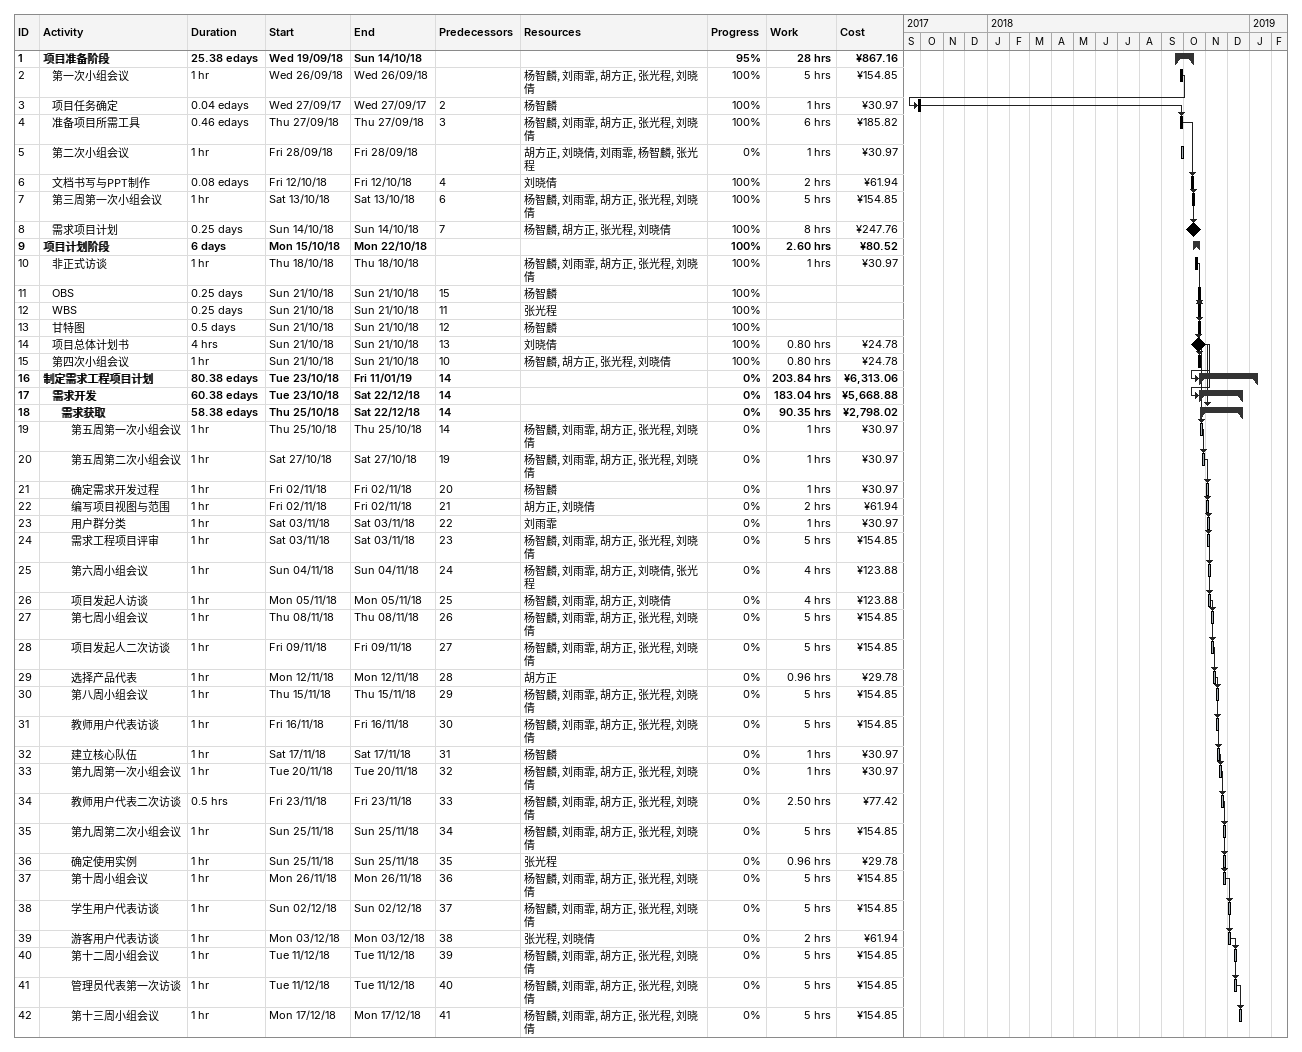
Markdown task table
| ID | Level | Task | Duration | Start | Finish | Predecessors | Resources | % complete | Work (h) | Cost (¥) |
|---|---|---|---|---|---|---|---|---|---|---|
| 1 | 1 | **项目准备阶段** | 25.38ed | 2018-09-19 | 2018-10-14 |  |  | 95 | 28 | 867.16 |
| 2 | 2 | 第一次小组会议 | 1h | 2018-09-26 | 2018-09-26 |  | 杨智麟, 刘雨霏, 胡方正, 张光程, 刘晓倩 | 100 | 5 | 154.85 |
| 3 | 2 | 项目任务确定 | 0.04ed | 2017-09-27 | 2017-09-27 | 2 | 杨智麟 | 100 | 1 | 30.97 |
| 4 | 2 | 准备项目所需工具 | 0.46ed | 2018-09-27 | 2018-09-27 | 3 | 杨智麟, 刘雨霏, 胡方正, 张光程, 刘晓倩 | 100 | 6 | 185.82 |
| 5 | 2 | 第二次小组会议 | 1h | 2018-09-28 | 2018-09-28 |  | 胡方正, 刘晓倩, 刘雨霏, 杨智麟, 张光程 | 0 | 1 | 30.97 |
| 6 | 2 | 文档书写与PPT制作 | 0.08ed | 2018-10-12 | 2018-10-12 | 4 | 刘晓倩 | 100 | 2 | 61.94 |
| 7 | 2 | 第三周第一次小组会议 | 1h | 2018-10-13 | 2018-10-13 | 6 | 杨智麟, 刘雨霏, 胡方正, 张光程, 刘晓倩 | 100 | 5 | 154.85 |
| 8 | 2 | 需求项目计划 | 0.25d | 2018-10-14 | 2018-10-14 | 7 | 杨智麟, 胡方正, 张光程, 刘晓倩 | 100 | 8 | 247.76 |
| 9 | 1 | **项目计划阶段** | 6d | 2018-10-15 | 2018-10-22 |  |  | 100 | 2.60 | 80.52 |
| 10 | 2 | 非正式访谈 | 1h | 2018-10-18 | 2018-10-18 |  | 杨智麟, 刘雨霏, 胡方正, 张光程, 刘晓倩 | 100 | 1 | 30.97 |
| 11 | 2 | OBS | 0.25d | 2018-10-21 | 2018-10-21 | 15 | 杨智麟 | 100 |  |  |
| 12 | 2 | WBS | 0.25d | 2018-10-21 | 2018-10-21 | 11 | 张光程 | 100 |  |  |
| 13 | 2 | 甘特图 | 0.5d | 2018-10-21 | 2018-10-21 | 12 | 杨智麟 | 100 |  |  |
| 14 | 2 | 项目总体计划书 | 4h | 2018-10-21 | 2018-10-21 | 13 | 刘晓倩 | 100 | 0.80 | 24.78 |
| 15 | 2 | 第四次小组会议 | 1h | 2018-10-21 | 2018-10-21 | 10 | 杨智麟, 胡方正, 张光程, 刘晓倩 | 100 | 0.80 | 24.78 |
| 16 | 1 | **制定需求工程项目计划** | 80.38ed | 2018-10-23 | 2019-01-11 | 14 |  | 0 | 203.84 | 6313.06 |
| 17 | 2 | **需求开发** | 60.38ed | 2018-10-23 | 2018-12-22 | 14 |  | 0 | 183.04 | 5668.88 |
| 18 | 3 | **需求获取** | 58.38ed | 2018-10-25 | 2018-12-22 | 14 |  | 0 | 90.35 | 2798.02 |
| 19 | 4 | 第五周第一次小组会议 | 1h | 2018-10-25 | 2018-10-25 | 14 | 杨智麟, 刘雨霏, 胡方正, 张光程, 刘晓倩 | 0 | 1 | 30.97 |
| 20 | 4 | 第五周第二次小组会议 | 1h | 2018-10-27 | 2018-10-27 | 19 | 杨智麟, 刘雨霏, 胡方正, 张光程, 刘晓倩 | 0 | 1 | 30.97 |
| 21 | 4 | 确定需求开发过程 | 1h | 2018-11-02 | 2018-11-02 | 20 | 杨智麟 | 0 | 1 | 30.97 |
| 22 | 4 | 编写项目视图与范围 | 1h | 2018-11-02 | 2018-11-02 | 21 | 胡方正, 刘晓倩 | 0 | 2 | 61.94 |
| 23 | 4 | 用户群分类 | 1h | 2018-11-03 | 2018-11-03 | 22 | 刘雨霏 | 0 | 1 | 30.97 |
| 24 | 4 | 需求工程项目评审 | 1h | 2018-11-03 | 2018-11-03 | 23 | 杨智麟, 刘雨霏, 胡方正, 张光程, 刘晓倩 | 0 | 5 | 154.85 |
| 25 | 4 | 第六周小组会议 | 1h | 2018-11-04 | 2018-11-04 | 24 | 杨智麟, 刘雨霏, 胡方正, 刘晓倩, 张光程 | 0 | 4 | 123.88 |
| 26 | 4 | 项目发起人访谈 | 1h | 2018-11-05 | 2018-11-05 | 25 | 杨智麟, 刘雨霏, 胡方正, 刘晓倩 | 0 | 4 | 123.88 |
| 27 | 4 | 第七周小组会议 | 1h | 2018-11-08 | 2018-11-08 | 26 | 杨智麟, 刘雨霏, 胡方正, 张光程, 刘晓倩 | 0 | 5 | 154.85 |
| 28 | 4 | 项目发起人二次访谈 | 1h | 2018-11-09 | 2018-11-09 | 27 | 杨智麟, 刘雨霏, 胡方正, 张光程, 刘晓倩 | 0 | 5 | 154.85 |
| 29 | 4 | 选择产品代表 | 1h | 2018-11-12 | 2018-11-12 | 28 | 胡方正 | 0 | 0.96 | 29.78 |
| 30 | 4 | 第八周小组会议 | 1h | 2018-11-15 | 2018-11-15 | 29 | 杨智麟, 刘雨霏, 胡方正, 张光程, 刘晓倩 | 0 | 5 | 154.85 |
| 31 | 4 | 教师用户代表访谈 | 1h | 2018-11-16 | 2018-11-16 | 30 | 杨智麟, 刘雨霏, 胡方正, 张光程, 刘晓倩 | 0 | 5 | 154.85 |
| 32 | 4 | 建立核心队伍 | 1h | 2018-11-17 | 2018-11-17 | 31 | 杨智麟 | 0 | 1 | 30.97 |
| 33 | 4 | 第九周第一次小组会议 | 1h | 2018-11-20 | 2018-11-20 | 32 | 杨智麟, 刘雨霏, 胡方正, 张光程, 刘晓倩 | 0 | 1 | 30.97 |
| 34 | 4 | 教师用户代表二次访谈 | 0.5h | 2018-11-23 | 2018-11-23 | 33 | 杨智麟, 刘雨霏, 胡方正, 张光程, 刘晓倩 | 0 | 2.50 | 77.42 |
| 35 | 4 | 第九周第二次小组会议 | 1h | 2018-11-25 | 2018-11-25 | 34 | 杨智麟, 刘雨霏, 胡方正, 张光程, 刘晓倩 | 0 | 5 | 154.85 |
| 36 | 4 | 确定使用实例 | 1h | 2018-11-25 | 2018-11-25 | 35 | 张光程 | 0 | 0.96 | 29.78 |
| 37 | 4 | 第十周小组会议 | 1h | 2018-11-26 | 2018-11-26 | 36 | 杨智麟, 刘雨霏, 胡方正, 张光程, 刘晓倩 | 0 | 5 | 154.85 |
| 38 | 4 | 学生用户代表访谈 | 1h | 2018-12-02 | 2018-12-02 | 37 | 杨智麟, 刘雨霏, 胡方正, 张光程, 刘晓倩 | 0 | 5 | 154.85 |
| 39 | 4 | 游客用户代表访谈 | 1h | 2018-12-03 | 2018-12-03 | 38 | 张光程, 刘晓倩 | 0 | 2 | 61.94 |
| 40 | 4 | 第十二周小组会议 | 1h | 2018-12-11 | 2018-12-11 | 39 | 杨智麟, 刘雨霏, 胡方正, 张光程, 刘晓倩 | 0 | 5 | 154.85 |
| 41 | 4 | 管理员代表第一次访谈 | 1h | 2018-12-11 | 2018-12-11 | 40 | 杨智麟, 刘雨霏, 胡方正, 张光程, 刘晓倩 | 0 | 5 | 154.85 |
| 42 | 4 | 第十三周小组会议 | 1h | 2018-12-17 | 2018-12-17 | 41 | 杨智麟, 刘雨霏, 胡方正, 张光程, 刘晓倩 | 0 | 5 | 154.85 |
